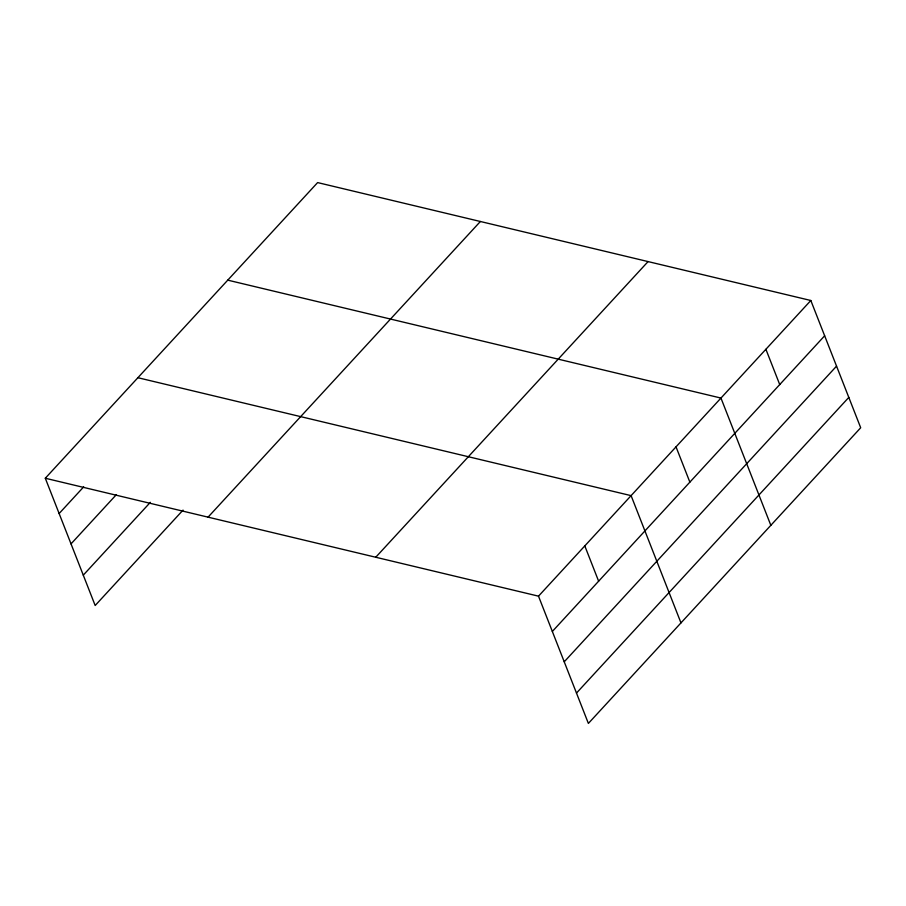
<?xml version="1.0" encoding="UTF-8"?>
<svg xmlns="http://www.w3.org/2000/svg" width="906" height="906" viewBox="0 0 906 906"><rect width="100%" height="100%" fill="white"/><g stroke="black" fill="none" stroke-linecap="round" stroke-linejoin="round"><path stroke-width="1.36" d="M45.3 478.243L317.621 182.582L810.825 300.498L860.7 427.757L588.379 723.418L538.504 596.159L45.3 478.243L95.175 605.502L183.035 510.112M59.128 513.532L83.692 486.862M71.019 543.883L116.376 494.642M83.284 575.151L150.362 502.32M208.063 517.156L480.373 221.494M375.752 557.247L648.073 261.585M538.504 596.159L810.825 300.498M552.343 631.448L824.653 335.786M564.234 661.799L836.555 366.137M576.488 693.067L848.809 397.406M227.757 280.147L720.961 398.062L770.836 525.321M137.893 377.711L631.097 495.639L680.972 622.898M765.898 349.286L779.726 384.574M676.023 446.851L689.862 482.139M584.8 545.899L598.628 581.188"/></g></svg>
